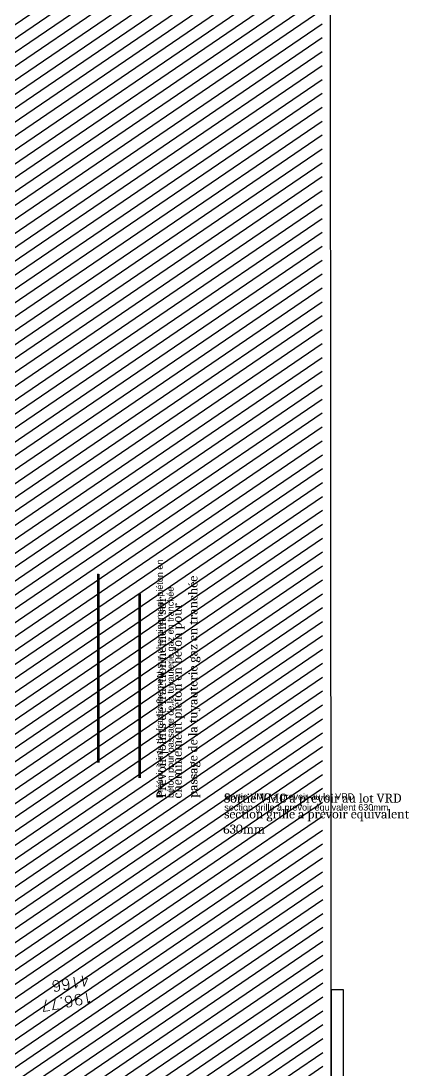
# Model space of a CAD drawing. Header units: millimetres. Extents: x 522027 to 600964, y -380282 to -298602.
# Drawn here: x 567031 to 573037, y -331059 to -314830 of the extents above; entities that cross this region are included whole.
import ezdxf
from ezdxf.enums import TextEntityAlignment as Align

# ---------------------------------------------------------------- set-up
doc = ezdxf.new("R2010")
doc.units = ezdxf.units.MM
for name, color, linetype in [('3-BAT C-Niveau -2', 7, 'Continuous'), ('Fond topo - Z_500', 252, 'Continuous'), ('prlm-MOD', 64, 'Continuous')]:
    doc.layers.add(name, color=color, linetype=linetype)
for name, color, linetype, plot in [('Fond topo - N', 252, 'Continuous', False), ('Fond topo - NCACHE', 252, 'Continuous', False), ('Fond topo - ZCACHE', 252, 'Continuous', False)]:
    doc.layers.add(name, color=color, linetype=linetype, plot=plot)
doc.layers.add('Fond topo - P', color=252, linetype='Continuous', lineweight=25)
doc.styles.add('Arial', font='arial.ttf')
doc.styles.add('prlm-mod', font='cambriaz.ttf', dxfattribs={"height": 18})
doc.styles.add('SIMPLEX', font='simplex_.ttf', dxfattribs={"height": 1.25})

# ---------------------------------------------------------------- blocks, each defined once
blk = doc.blocks.new('PTOPO')
at = {"layer": 'Fond topo - NCACHE', "style": 'SIMPLEX'}
blk.add_attdef('MAT', text='', height=0.34, dxfattribs=at).set_placement((0.1, -0.1), align=Align.TOP_LEFT)
at = {"layer": 'Fond topo - ZCACHE', "style": 'SIMPLEX'}
blk.add_attdef('ALT', (0.1, 0.1), '', height=0.34, dxfattribs=at)

msp = doc.modelspace()

# ---------------------------------------------------------------- hatches: boundary and pattern name
at = {"layer": '3-BAT C-Niveau -2'}
h = msp.add_hatch(dxfattribs=at)
h.set_pattern_fill('H_FER', color=256, scale=10, angle=-10.7236, style=0, pattern_type=2)
h.set_pattern_definition([(34.276399, (1271368.98, -1040570.02), (-100.13346, 146.920128), [])])
h.paths.add_polyline_path([(536116.9, -317044.8), (541535.8, -316081.2), (542301.9, -320390.3), (550386.4, -320390.3), (550386.4, -321159.2), (553730.2, -321159.2), (553730.2, -322751.6), (558901.1, -322751.6), (558901.1, -325977.8), (566141.2, -325977.8), (566141.2, -335133), (571705.6, -335120), (571678.7, -300573.7), (523400.1, -300573.7), (523400.1, -377670.9), (569419.8, -377645.5), (570919.8, -374994.4), (571779.8, -372263.8), (572139.8, -369723.8), (572259.8, -366703.8), (571699.8, -363123.5), (571099.8, -361483.8), (570265.5, -360103.8), (569209.8, -359183.8), (567799.8, -358683.8), (565261.2, -358643.8), (565261.2, -364656.8), (565261.2, -369214.9), (551604, -369214.9), (551604, -367518.8), (543101.2, -367518.8), (543101.2, -331095.5), (537729.9, -326062)])

# ---------------------------------------------------------------- linework, layer by layer
at = {"layer": '3-BAT C-Niveau -2', "ltscale": 50.8, "flags": 128}
msp.add_lwpolyline([(571835.8, -335640.3), (571809, -301094), (523530.3, -301094), (523530.3, -378191.2)], dxfattribs=at)
at = {"layer": '3-BAT C-Niveau -2', "flags": 128}
msp.add_lwpolyline([(571835.8, -335755.6), (571835.8, -329811.1), (572015.8, -329811.1), (572015.8, -335755.6)], close=True, dxfattribs=at)
at = {"layer": 'prlm-MOD', "ltscale": 0.8}
for p, q in [((568223.9, -326301.9), (568223.9, -323383.3)), ((568863.6, -326538.2), (568863.6, -323688))]:
    msp.add_line(p, q, dxfattribs=at)
at = {"layer": 'prlm-MOD', "ltscale": 0.8, "const_width": 40}
for points in [[(568226.6, -326303.3), (568226.6, -323384.7)], [(568866.3, -326539.6), (568866.3, -323689.4)]]:
    msp.add_lwpolyline(points, dxfattribs=at)

# ---------------------------------------------------------------- block references
at = {"layer": 'Fond topo - P', "ltscale": 2}
ref = msp.add_blockref('PTOPO', (568157.9, -329792.6), dxfattribs=dict(at, xscale=499.9999999999997, yscale=499.9999999999997, zscale=499.9999999999997, rotation=190.0656205306617))
ref.add_attrib('MAT', '4166', dxfattribs={"layer": 'Fond topo - N', "color": 0, "ltscale": 2, "height": 170, "rotation": 190.06562, "style": 'SIMPLEX'}).set_placement((568099.9, -329752.1), align=Align.TOP_LEFT)
ref.add_attrib('ALT', '196.77', (568117.4, -329850.6), dxfattribs={"layer": 'Fond topo - Z_500', "color": 0, "ltscale": 2, "height": 170, "rotation": 190.06562, "style": 'SIMPLEX'})

# ---------------------------------------------------------------- texts
at = {"layer": 'prlm-MOD', "style": 'prlm-mod'}
for s, rotation, p in [('passage de la tuyauterie gaz en tranchée', 90, (569762.1, -326849.7)), ('Prévoir joints de fractionnement sur', 90, (569274.4, -326850.3)), ('cheminement piéton en béton pour', 90, (569518.3, -326857.5)), ('Sortie VMC a prevoir au lot VRD', 360, (570175.1, -326923.1)), ('section grille a prevoir équivalent', 360, (570175.1, -327166.9)), ('630mm', 360, (570161.3, -327401.2))]:
    msp.add_text(s, height=140, rotation=rotation, dxfattribs=at).set_placement(p)
at = {"layer": 'prlm-MOD', "insert": (569126.7, -326851.1), "char_height": 100, "width": 3881.583, "attachment_point": 1, "rotation": 90, "style": 'Arial'}
msp.add_mtext('Prévoir joints de fractionnement sur cheminement piéton en béton pour passage de la tuyauterie gaz en tranchée', dxfattribs=at)
at = {"layer": 'prlm-MOD', "insert": (570177.8, -326778.4), "char_height": 100, "width": 3881.583, "attachment_point": 1, "style": 'Arial'}
msp.add_mtext('Sortie VMC a prevoir au lot VRD\\Psection grille a prevoir équivalent 630mm', dxfattribs=at)

doc.saveas('drawing.dxf')
